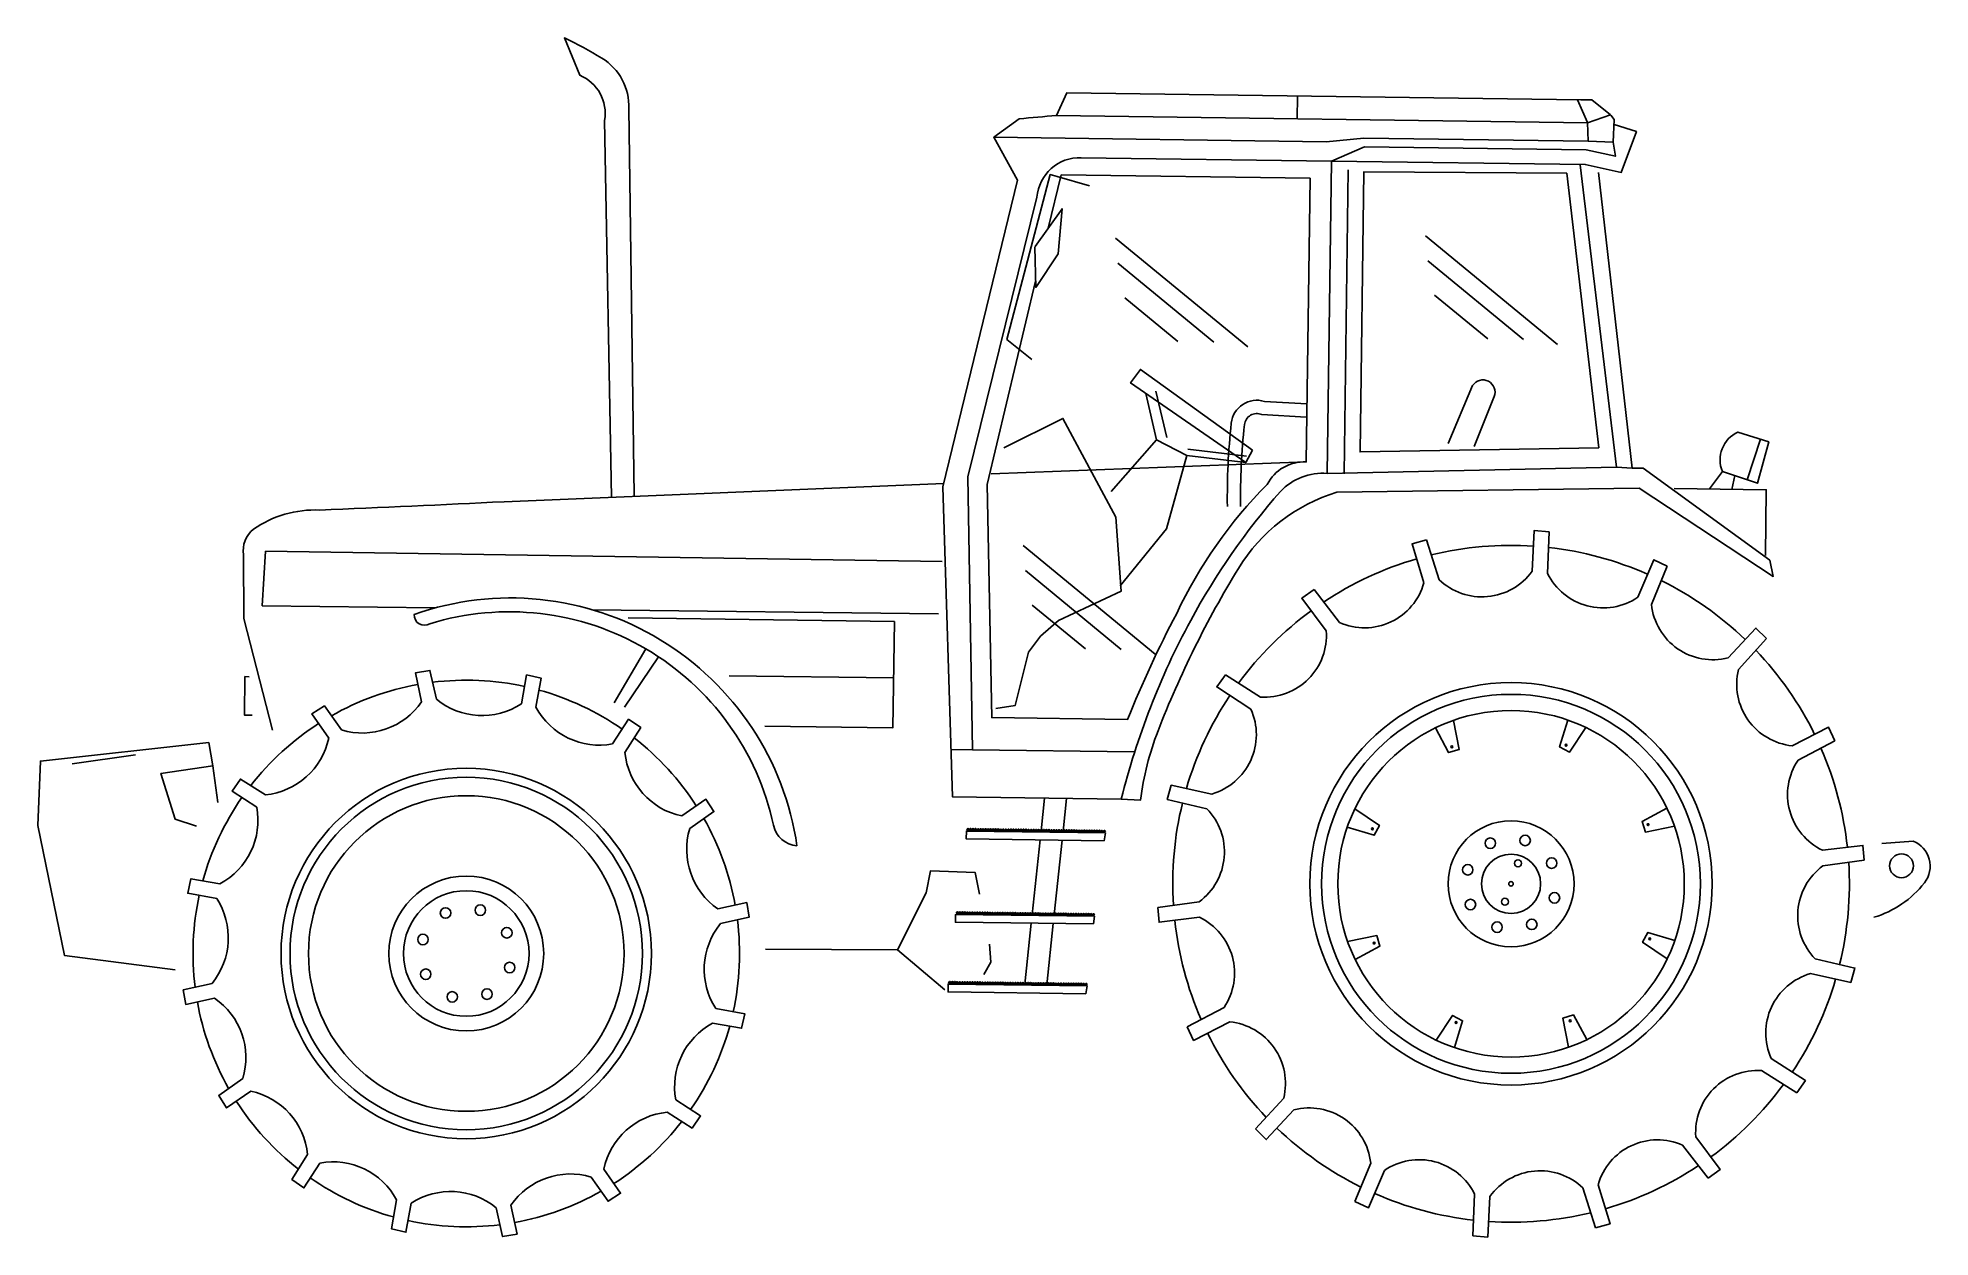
# Model space of a CAD drawing. Extents: x 0 to 4.21, y 0 to 2.66.
import ezdxf

# ---------------------------------------------------------------- set-up
doc = ezdxf.new("R2010")
doc.units = 0
doc.header["$MEASUREMENT"] = 0
doc.layers.get('0').update_dxf_attribs({"linetype": 'CONTINUOUS'})

msp = doc.modelspace()

# ---------------------------------------------------------------- linework, layer by layer
for points in [[(1.3257, 1.6459), (1.3137, 2.5061, 0.274787), (1.2541, 2.6181, 0.023696), (1.1707, 2.6634), (1.2048, 2.5802, -0.352584), (1.26, 2.4799), (1.2754, 1.6422)], [(3.447, 2.4337), (2.9478, 2.4403), (2.864, 2.4326), (2.1252, 2.4425), (2.1817, 2.4833, -0.009623), (2.2647, 2.4905, -0.621106)], [(2.8761, 2.3896), (2.8668, 1.6954, 0.222756), (2.7626, 1.6554, 0.05542), (2.5631, 1.3684, 0.063294), (2.4089, 0.9713), (2.0337, 0.9763), (2.0122, 1.6656), (2.1778, 2.3469), (2.1252, 2.4425)], [(2.8761, 2.3896), (2.32, 2.397, 0.401032), (2.2212, 2.3091), (2.0677, 1.6874), (2.0783, 1.0812), (2.4371, 1.0764)], [(2.8285, 2.3518), (2.8201, 1.7208, 0.294643), (2.7333, 1.6708, 0.086964), (2.532, 1.3838, 0.027038), (2.423, 1.1486), (2.1208, 1.1526), (2.1103, 1.671), (2.2182, 2.1224)], [(3.1931, 1.7549), (3.2378, 1.866, 0.913768), (3.1899, 1.8905), (3.1353, 1.7617)], [(2.8214, 1.8501), (2.727, 1.8554, 0.471182), (2.6534, 1.807, 0.030452), (2.6447, 1.6217, 0.387463)], [(2.8198, 1.8206), (2.7211, 1.8262, 0.504383), (2.6827, 1.8038, 0.030452), (2.6741, 1.6221, 0.030452)], [(3.7164, 1.6608), (3.7453, 1.6992, -0.404797), (3.7799, 1.7872), (3.8484, 1.7652), (3.8235, 1.6736), (3.7453, 1.6992)], [(3.5448, 1.7073), (3.5688, 1.7069), (3.8505, 1.5022), (3.8582, 1.4665), (3.5604, 1.6625), (2.8883, 1.6534, 0.184155), (2.6693, 1.4842, 0.044572), (2.4905, 1.123, 0.061848), (2.4517, 0.9691), (2.4089, 0.9713)], [(2.0141, 1.6727), (1.0368, 1.6324, -0.002415), (0.6266, 1.6138, 0.161836), (0.4792, 1.5714, 0.267286), (0.4573, 1.5145), (0.4578, 1.3728), (0.5215, 1.1245)], [(3.3223, 1.478, -0.455791), (3.1156, 1.4591, -0.502363)], [(3.5572, 1.4201, -0.455791), (3.3565, 1.473, -0.502363)], [(3.0818, 1.4522, -0.455791), (2.894, 1.3637, -0.502363)], [(3.758, 1.2853, -0.455791), (3.5875, 1.4037, -0.502363)], [(2.8646, 1.3456, -0.455791), (2.7185, 1.1982, -0.502363)], [(3.9007, 1.0899, -0.455791), (3.781, 1.2595, -0.502363)], [(0.8533, 1.1877, -0.326055), (0.6748, 1.125, -0.968175)], [(1.075, 1.183, -0.326055), (0.886, 1.1935, -0.968175)], [(1.278, 1.094, -0.326055), (1.1074, 1.1759, -0.968175)], [(2.697, 1.1712, -0.455791), (2.6101, 0.9827, -0.502363)], [(0.6468, 1.1071, -0.326055), (0.5058, 0.9809, -0.968175)], [(1.4315, 0.9339, -0.326055), (1.3052, 1.0749, -0.968175)], [(3.9679, 0.8576, -0.455791), (3.9134, 1.0579, -0.502363)], [(0.4868, 0.9536, -0.326055), (0.4048, 0.783, -0.968175)], [(2.5992, 0.95, -0.455791), (2.5819, 0.7431, -0.502363)], [(1.512, 0.7274, -0.326055), (1.4494, 0.9059, -0.968175)], [(4.0998, 0.8725), (4.1694, 0.8781, -0.50024), (4.1944, 0.7852, -0.154727), (4.0823, 0.7086, 2.744435)], [(3.9516, 0.6162, -0.455791), (3.9689, 0.8231, -0.502363)], [(0.3977, 0.7506, -0.326055), (0.3872, 0.5617, -0.968175)], [(1.5074, 0.5057, -0.326055), (1.5178, 0.6947, -0.968175)], [(2.5829, 0.7086, -0.455791), (2.6374, 0.5083, -0.502363)], [(3.8538, 0.395, -0.455791), (3.9408, 0.5835, -0.502363)], [(0.393, 0.5289, -0.326055), (0.4557, 0.3504, -0.968175)], [(1.4183, 0.3027, -0.326055), (1.5003, 0.4733, -0.968175)], [(2.6501, 0.4763, -0.455791), (2.7699, 0.3067, -0.502363)], [(3.6862, 0.2206, -0.455791), (3.8324, 0.368, -0.502363)], [(0.4736, 0.3224, -0.326055), (0.5998, 0.1814, -0.968175)], [(1.2583, 0.1492, -0.326055), (1.3993, 0.2755, -0.968175)], [(2.7928, 0.2809, -0.455791), (2.9633, 0.1625, -0.502363)], [(3.469, 0.114, -0.455791), (3.6568, 0.2025, -0.502363)], [(2.9937, 0.1461, -0.455791), (3.1944, 0.0932, -0.502363)], [(0.6271, 0.1624, -0.326055), (0.7977, 0.0805, -0.968175)], [(1.0518, 0.0687, -0.326055), (1.2303, 0.1314, -0.968175)], [(3.2285, 0.0882, -0.455791), (3.4352, 0.1071, -0.502363)], [(0.8301, 0.0733, -0.326055), (1.019, 0.0629, -0.968175)]]:
    msp.add_lwpolyline(points, format="xyb")
for points in [[(3.4308, 2.5256), (2.2874, 2.5409), (2.2647, 2.4905), (3.4455, 2.4748), (3.4965, 2.4921), (3.4549, 2.5254), (3.4308, 2.5256)], [(2.8008, 2.534), (2.8001, 2.4834)], [(3.4228, 2.5257), (3.4456, 2.4756), (3.447, 2.4337), (3.5022, 2.4314), (3.5044, 2.4822), (3.4974, 2.4912)], [(3.5043, 2.4706), (3.5541, 2.455), (3.5203, 2.3644), (3.4403, 2.382), (2.8761, 2.3896), (2.9495, 2.4212), (3.4424, 2.4146), (3.5073, 2.4002), (3.5022, 2.4314)], [(2.3382, 2.3348), (2.2661, 2.355), (2.251, 2.3596), (2.1546, 1.9932), (2.2099, 1.9482)], [(2.2464, 2.2403), (2.2748, 2.3592)], [(2.8285, 2.3518), (2.2748, 2.3592)], [(3.4287, 2.3812), (3.51, 1.7093), (2.8668, 1.6954)], [(2.9134, 2.3698), (2.9047, 1.6942)], [(3.4695, 2.3639), (3.5448, 1.7073), (3.51, 1.7093)], [(2.2175, 2.1995), (2.2771, 2.2836), (2.2682, 2.183), (2.2185, 2.1086), (2.2166, 2.1986)], [(2.69, 1.9765), (2.3962, 2.2181)], [(3.3789, 1.9821), (3.0852, 2.2236)], [(2.6144, 1.9872), (2.4011, 2.1626)], [(3.3034, 1.9927), (3.0901, 2.1681)], [(2.5348, 1.9886), (2.4165, 2.0859)], [(3.2238, 1.9941), (3.1054, 2.0914)], [(2.4635, 1.8729), (2.4873, 1.7701)], [(2.486, 1.8781), (2.5098, 1.7753)], [(2.1476, 1.7518), (2.2792, 1.8174), (2.3967, 1.598), (2.4086, 1.4339), (2.2689, 1.3683), (2.2294, 1.3339), (2.2024, 1.2976), (2.1728, 1.1793), (2.1299, 1.1726)], [(2.406, 1.4455), (2.5096, 1.5721), (2.5548, 1.7348), (2.4873, 1.7701), (2.3865, 1.6552)], [(3.8298, 1.7711), (3.8003, 1.6812)], [(2.5548, 1.7348), (2.6856, 1.7193)], [(2.5565, 1.7492), (2.6874, 1.7338)], [(2.8201, 1.7208), (2.1194, 1.6941)], [(3.7726, 1.6903), (3.7663, 1.6598)], [(3.638, 1.6619), (3.8429, 1.6591), (3.841, 1.513)], [(3.3223, 1.478), (3.3271, 1.5684), (3.3603, 1.5656)], [(3.3603, 1.5656), (3.3565, 1.473)], [(2.0107, 1.4998), (0.5064, 1.5221), (0.499, 1.401), (0.8834, 1.3964)], [(2.4844, 1.2933), (2.1907, 1.5349)], [(3.0818, 1.4522), (3.0554, 1.5388), (3.0875, 1.5474)], [(3.0875, 1.5474), (3.1156, 1.4591)], [(2.4088, 1.304), (2.1955, 1.4794)], [(3.5572, 1.4201), (3.5926, 1.5034), (3.6228, 1.4894)], [(3.6228, 1.4894), (3.5875, 1.4037)], [(2.8646, 1.3456), (2.8102, 1.4179), (2.8375, 1.437)], [(2.8375, 1.437), (2.894, 1.3637)], [(1.2327, 1.3923), (2.0026, 1.3831)], [(2.3292, 1.3054), (2.2109, 1.4027)], [(1.9044, 1.3662), (1.3125, 1.3741)], [(1.9044, 1.3662), (1.9012, 1.13), (1.6162, 1.1338)], [(3.758, 1.2853), (3.8198, 1.3515), (3.8434, 1.328)], [(1.3517, 1.3055), (1.2812, 1.1855)], [(3.8434, 1.328), (3.781, 1.2595)], [(1.3801, 1.2877), (1.3045, 1.1754)], [(0.47, 1.2435), (0.4602, 1.2436), (0.4591, 1.158), (0.4764, 1.1578)], [(0.8533, 1.1877), (0.8395, 1.2517), (0.8717, 1.2574), (0.886, 1.1935)], [(1.075, 1.183), (1.0867, 1.2475), (1.1187, 1.2404), (1.1074, 1.1759)], [(1.9027, 1.2406), (1.537, 1.2454)], [(2.697, 1.1712), (2.6211, 1.2206), (2.6402, 1.2478)], [(2.6402, 1.2478), (2.7185, 1.1982)], [(0.6468, 1.1071), (0.6095, 1.161), (0.6371, 1.1786), (0.6748, 1.125)], [(1.278, 1.094), (1.3135, 1.149), (1.3404, 1.1302), (1.3052, 1.0749)], [(3.1071, 1.1295), (3.1366, 1.0746), (3.1604, 1.0818), (3.1475, 1.1464)], [(3.4014, 1.1471), (3.3834, 1.0873), (3.4053, 1.0756), (3.4419, 1.1304)], [(0.3805, 1.0972), (0.0057, 1.056), (0, 0.9125), (0.0589, 0.6241), (0.3055, 0.5916)], [(0.3805, 1.0972), (0.3889, 1.0454), (0.4001, 0.964)], [(3.9007, 1.0899), (3.9814, 1.131), (3.9955, 1.1009)], [(3.9955, 1.1009), (3.9134, 1.0579)], [(0.2171, 1.0701), (0.0761, 1.05)], [(2.0783, 1.0812), (2.0304, 1.0818)], [(0.3889, 1.0454), (0.2738, 1.0286), (0.305, 0.9267), (0.353, 0.9111)], [(0.4868, 0.9536), (0.4317, 0.9891), (0.4505, 1.016), (0.5058, 0.9809)], [(1.4315, 0.9339), (1.4854, 0.9712), (1.503, 0.9436), (1.4494, 0.9059)], [(2.2384, 0.9736), (2.2306, 0.9005)], [(2.2873, 0.9729), (2.2795, 0.8998)], [(2.5992, 0.95), (2.511, 0.9704), (2.5196, 1.0025)], [(2.5196, 1.0025), (2.6101, 0.9827)], [(2.9114, 0.9091), (2.9712, 0.8911), (2.9829, 0.913), (2.9281, 0.9496)], [(3.6219, 0.9514), (3.5669, 0.9219), (3.5741, 0.8981), (3.6387, 0.911)], [(2.0653, 0.9027), (2.0675, 0.9059), (2.0686, 0.9059), (2.0703, 0.9026)], [(2.3728, 0.8986), (2.0653, 0.9027)], [(2.0709, 0.9026), (2.0731, 0.9058), (2.0742, 0.9058), (2.0759, 0.9025)], [(2.0765, 0.9025), (2.0787, 0.9058), (2.0798, 0.9057), (2.0815, 0.9025)], [(2.0821, 0.9024), (2.0843, 0.9057), (2.0854, 0.9057), (2.0871, 0.9024)], [(2.0877, 0.9024), (2.0899, 0.9056), (2.091, 0.9056), (2.0927, 0.9023)], [(2.0933, 0.9023), (2.0955, 0.9055), (2.0966, 0.9055), (2.0983, 0.9022)], [(2.0989, 0.9022), (2.1011, 0.9055), (2.1022, 0.9054), (2.1039, 0.9022)], [(2.1045, 0.9022), (2.1067, 0.9054), (2.1078, 0.9054), (2.1095, 0.9021)], [(2.1101, 0.9021), (2.1123, 0.9053), (2.1134, 0.9053), (2.1151, 0.902)], [(2.1157, 0.902), (2.1179, 0.9052), (2.119, 0.9052), (2.1207, 0.9019)], [(2.1213, 0.9019), (2.1235, 0.9052), (2.1246, 0.9051), (2.1263, 0.9019)], [(2.1269, 0.9019), (2.1291, 0.9051), (2.1302, 0.9051), (2.1319, 0.9018)], [(2.1325, 0.9018), (2.1347, 0.905), (2.1358, 0.905), (2.1375, 0.9017)], [(2.1381, 0.9017), (2.1403, 0.9049), (2.1414, 0.9049), (2.1431, 0.9016)], [(2.1437, 0.9016), (2.1459, 0.9049), (2.147, 0.9049), (2.1487, 0.9016)], [(2.1496, 0.9016), (2.1518, 0.9048), (2.1528, 0.9048), (2.1545, 0.9015)], [(2.1552, 0.9015), (2.1574, 0.9047), (2.1584, 0.9047), (2.1601, 0.9014)], [(2.1608, 0.9014), (2.163, 0.9046), (2.164, 0.9046), (2.1657, 0.9013)], [(2.1664, 0.9013), (2.1686, 0.9046), (2.1696, 0.9045), (2.1713, 0.9013)], [(2.172, 0.9013), (2.1742, 0.9045), (2.1752, 0.9045), (2.1769, 0.9012)], [(2.1776, 0.9012), (2.1798, 0.9044), (2.1808, 0.9044), (2.1825, 0.9011)], [(2.1832, 0.9011), (2.1854, 0.9043), (2.1864, 0.9043), (2.1881, 0.901)], [(2.1888, 0.901), (2.191, 0.9043), (2.192, 0.9043), (2.1937, 0.901)], [(2.1944, 0.901), (2.1966, 0.9042), (2.1976, 0.9042), (2.1993, 0.9009)], [(2.2, 0.9009), (2.2022, 0.9041), (2.2032, 0.9041), (2.2049, 0.9008)], [(2.2056, 0.9008), (2.2078, 0.904), (2.2088, 0.904), (2.2105, 0.9007)], [(2.2112, 0.9007), (2.2134, 0.904), (2.2144, 0.904), (2.2161, 0.9007)], [(2.2168, 0.9007), (2.219, 0.9039), (2.22, 0.9039), (2.2217, 0.9006)], [(2.2224, 0.9006), (2.2246, 0.9038), (2.2256, 0.9038), (2.2273, 0.9005)], [(2.228, 0.9005), (2.2302, 0.9037), (2.2312, 0.9037), (2.2329, 0.9004)], [(2.234, 0.9004), (2.2362, 0.9037), (2.2373, 0.9036), (2.2389, 0.9004)], [(2.2396, 0.9004), (2.2418, 0.9036), (2.2429, 0.9036), (2.2445, 0.9003)], [(2.2452, 0.9003), (2.2474, 0.9035), (2.2485, 0.9035), (2.2501, 0.9002)], [(2.2508, 0.9002), (2.253, 0.9034), (2.2541, 0.9034), (2.2557, 0.9001)], [(2.2564, 0.9001), (2.2586, 0.9034), (2.2597, 0.9033), (2.2613, 0.9001)], [(2.262, 0.9001), (2.2642, 0.9033), (2.2653, 0.9033), (2.2669, 0.9)], [(2.2676, 0.9), (2.2698, 0.9032), (2.2709, 0.9032), (2.2725, 0.8999)], [(2.2732, 0.8999), (2.2754, 0.9031), (2.2765, 0.9031), (2.2781, 0.8998)], [(2.2788, 0.8998), (2.281, 0.9031), (2.2821, 0.9031), (2.2837, 0.8998)], [(2.2844, 0.8998), (2.2866, 0.903), (2.2877, 0.903), (2.2893, 0.8997)], [(2.29, 0.8997), (2.2922, 0.9029), (2.2933, 0.9029), (2.2949, 0.8996)], [(2.2956, 0.8996), (2.2978, 0.9028), (2.2989, 0.9028), (2.3005, 0.8995)], [(2.3012, 0.8995), (2.3034, 0.9028), (2.3045, 0.9028), (2.3061, 0.8995)], [(2.3068, 0.8995), (2.309, 0.9027), (2.3101, 0.9027), (2.3117, 0.8994)], [(2.3124, 0.8994), (2.3146, 0.9026), (2.3157, 0.9026), (2.3173, 0.8993)], [(2.3183, 0.8993), (2.3205, 0.9025), (2.3215, 0.9025), (2.3232, 0.8992)], [(2.3239, 0.8992), (2.3261, 0.9025), (2.3271, 0.9024), (2.3288, 0.8992)], [(2.3295, 0.8992), (2.3317, 0.9024), (2.3327, 0.9024), (2.3344, 0.8991)], [(2.3351, 0.8991), (2.3373, 0.9023), (2.3383, 0.9023), (2.34, 0.899)], [(2.3407, 0.899), (2.3429, 0.9022), (2.3439, 0.9022), (2.3456, 0.8989)], [(2.3463, 0.8989), (2.3485, 0.9022), (2.3495, 0.9022), (2.3512, 0.8989)], [(2.3519, 0.8989), (2.3541, 0.9021), (2.3551, 0.9021), (2.3568, 0.8988)], [(2.3575, 0.8988), (2.3597, 0.902), (2.3607, 0.902), (2.3624, 0.8987)], [(2.3631, 0.8987), (2.3653, 0.9019), (2.3663, 0.9019), (2.368, 0.8986)], [(2.3687, 0.8986), (2.3709, 0.9019), (2.3719, 0.9019), (2.3736, 0.8986)], [(2.2285, 0.8808), (2.2108, 0.7152)], [(2.2774, 0.8802), (2.2597, 0.7146)], [(3.9679, 0.8576), (4.0578, 0.8685), (4.0607, 0.8354)], [(1.618, 0.6378), (1.9112, 0.6361), (1.9748, 0.763), (1.985, 0.812), (2.0839, 0.8084), (2.0933, 0.7602)], [(4.0607, 0.8354), (3.9689, 0.8231)], [(0.3977, 0.7506), (0.3332, 0.7623), (0.3403, 0.7943), (0.4048, 0.783)], [(1.512, 0.7274), (1.5761, 0.7412), (1.5818, 0.709), (1.5178, 0.6947)], [(2.0414, 0.7175), (2.0436, 0.7207), (2.0447, 0.7207), (2.0463, 0.7174)], [(2.3489, 0.7134), (2.0414, 0.7175)], [(2.047, 0.7174), (2.0492, 0.7207), (2.0503, 0.7206), (2.0519, 0.7173)], [(2.0526, 0.7173), (2.0548, 0.7206), (2.0559, 0.7206), (2.0575, 0.7173)], [(2.0582, 0.7173), (2.0604, 0.7205), (2.0615, 0.7205), (2.0631, 0.7172)], [(2.0638, 0.7172), (2.066, 0.7204), (2.0671, 0.7204), (2.0687, 0.7171)], [(2.0694, 0.7171), (2.0716, 0.7204), (2.0727, 0.7203), (2.0743, 0.717)], [(2.075, 0.717), (2.0772, 0.7203), (2.0783, 0.7203), (2.0799, 0.717)], [(2.0806, 0.717), (2.0828, 0.7202), (2.0839, 0.7202), (2.0855, 0.7169)], [(2.0862, 0.7169), (2.0884, 0.7201), (2.0895, 0.7201), (2.0911, 0.7168)], [(2.0918, 0.7168), (2.094, 0.7201), (2.0951, 0.72), (2.0967, 0.7168)], [(2.0974, 0.7167), (2.0996, 0.72), (2.1007, 0.72), (2.1023, 0.7167)], [(2.103, 0.7167), (2.1052, 0.7199), (2.1063, 0.7199), (2.1079, 0.7166)], [(2.1086, 0.7166), (2.1108, 0.7198), (2.1119, 0.7198), (2.1135, 0.7165)], [(2.1142, 0.7165), (2.1164, 0.7198), (2.1175, 0.7197), (2.1191, 0.7165)], [(2.1198, 0.7164), (2.122, 0.7197), (2.1231, 0.7197), (2.1247, 0.7164)], [(2.1257, 0.7164), (2.1279, 0.7196), (2.1289, 0.7196), (2.1306, 0.7163)], [(2.1313, 0.7163), (2.1334, 0.7195), (2.1345, 0.7195), (2.1362, 0.7162)], [(2.1368, 0.7162), (2.139, 0.7195), (2.1401, 0.7194), (2.1418, 0.7161)], [(2.1424, 0.7161), (2.1446, 0.7194), (2.1457, 0.7194), (2.1474, 0.7161)], [(2.148, 0.7161), (2.1502, 0.7193), (2.1513, 0.7193), (2.153, 0.716)], [(2.1536, 0.716), (2.1558, 0.7192), (2.1569, 0.7192), (2.1586, 0.7159)], [(2.1592, 0.7159), (2.1614, 0.7192), (2.1625, 0.7191), (2.1642, 0.7159)], [(2.1648, 0.7158), (2.167, 0.7191), (2.1681, 0.7191), (2.1698, 0.7158)], [(2.1704, 0.7158), (2.1726, 0.719), (2.1737, 0.719), (2.1754, 0.7157)], [(2.176, 0.7157), (2.1782, 0.7189), (2.1793, 0.7189), (2.181, 0.7156)], [(2.1816, 0.7156), (2.1838, 0.7189), (2.1849, 0.7188), (2.1866, 0.7156)], [(2.1872, 0.7155), (2.1894, 0.7188), (2.1905, 0.7188), (2.1922, 0.7155)], [(2.1928, 0.7155), (2.195, 0.7187), (2.1961, 0.7187), (2.1978, 0.7154)], [(2.1984, 0.7154), (2.2006, 0.7186), (2.2017, 0.7186), (2.2034, 0.7153)], [(2.204, 0.7153), (2.2062, 0.7186), (2.2073, 0.7185), (2.209, 0.7153)], [(2.2101, 0.7152), (2.2123, 0.7185), (2.2134, 0.7185), (2.215, 0.7152)], [(2.2157, 0.7152), (2.2179, 0.7184), (2.219, 0.7184), (2.2206, 0.7151)], [(2.2213, 0.7151), (2.2235, 0.7183), (2.2246, 0.7183), (2.2262, 0.715)], [(2.2269, 0.715), (2.2291, 0.7183), (2.2302, 0.7182), (2.2318, 0.7149)], [(2.2325, 0.7149), (2.2347, 0.7182), (2.2358, 0.7182), (2.2374, 0.7149)], [(2.2381, 0.7149), (2.2403, 0.7181), (2.2414, 0.7181), (2.243, 0.7148)], [(2.2437, 0.7148), (2.2459, 0.718), (2.247, 0.718), (2.2486, 0.7147)], [(2.2493, 0.7147), (2.2515, 0.718), (2.2526, 0.7179), (2.2542, 0.7147)], [(2.2549, 0.7146), (2.2571, 0.7179), (2.2581, 0.7179), (2.2598, 0.7146)], [(2.2605, 0.7146), (2.2627, 0.7178), (2.2637, 0.7178), (2.2654, 0.7145)], [(2.2661, 0.7145), (2.2683, 0.7177), (2.2693, 0.7177), (2.271, 0.7144)], [(2.2717, 0.7144), (2.2739, 0.7177), (2.2749, 0.7176), (2.2766, 0.7144)], [(2.2773, 0.7143), (2.2795, 0.7176), (2.2805, 0.7176), (2.2822, 0.7143)], [(2.2829, 0.7143), (2.2851, 0.7175), (2.2861, 0.7175), (2.2878, 0.7142)], [(2.2885, 0.7142), (2.2907, 0.7174), (2.2917, 0.7174), (2.2934, 0.7141)], [(2.2943, 0.7141), (2.2965, 0.7174), (2.2976, 0.7173), (2.2993, 0.7141)], [(2.2999, 0.714), (2.3021, 0.7173), (2.3032, 0.7173), (2.3049, 0.714)], [(2.3055, 0.714), (2.3077, 0.7172), (2.3088, 0.7172), (2.3104, 0.7139)], [(2.3111, 0.7139), (2.3133, 0.7171), (2.3144, 0.7171), (2.316, 0.7138)], [(2.3167, 0.7138), (2.3189, 0.7171), (2.32, 0.717), (2.3216, 0.7138)], [(2.3223, 0.7137), (2.3245, 0.717), (2.3256, 0.717), (2.3272, 0.7137)], [(2.3279, 0.7137), (2.3301, 0.7169), (2.3312, 0.7169), (2.3328, 0.7136)], [(2.3335, 0.7136), (2.3357, 0.7168), (2.3368, 0.7168), (2.3384, 0.7135)], [(2.3391, 0.7135), (2.3413, 0.7168), (2.3424, 0.7167), (2.344, 0.7135)], [(2.3447, 0.7134), (2.3469, 0.7167), (2.348, 0.7167), (2.3496, 0.7134)], [(2.4901, 0.7308), (2.5819, 0.7431)], [(2.5829, 0.7086), (2.493, 0.6977), (2.4901, 0.7308)], [(2.2087, 0.6956), (2.1942, 0.5603)], [(2.2576, 0.6949), (2.243, 0.5583)], [(3.6394, 0.6571), (3.5797, 0.6751), (3.5679, 0.6532), (3.6227, 0.6166)], [(2.0165, 0.5478), (1.9112, 0.6361)], [(2.1155, 0.6486), (2.1187, 0.6093), (2.1033, 0.5818)], [(2.929, 0.6148), (2.9839, 0.6443), (2.9767, 0.6681), (2.9121, 0.6552)], [(3.9516, 0.6162), (4.0398, 0.5958), (4.0312, 0.5637)], [(0.393, 0.5289), (0.329, 0.5151), (0.3233, 0.5474), (0.3872, 0.5617)], [(2.0249, 0.5625), (2.0271, 0.5658), (2.0281, 0.5658), (2.0298, 0.5625)], [(2.3324, 0.5584), (2.0249, 0.5625)], [(2.0305, 0.5625), (2.0327, 0.5657), (2.0337, 0.5657), (2.0354, 0.5624)], [(2.0361, 0.5624), (2.0383, 0.5656), (2.0393, 0.5656), (2.041, 0.5623)], [(2.0417, 0.5623), (2.0439, 0.5656), (2.0449, 0.5655), (2.0466, 0.5623)], [(2.0473, 0.5622), (2.0495, 0.5655), (2.0505, 0.5655), (2.0522, 0.5622)], [(2.0529, 0.5622), (2.0551, 0.5654), (2.0561, 0.5654), (2.0578, 0.5621)], [(2.0585, 0.5621), (2.0607, 0.5653), (2.0617, 0.5653), (2.0634, 0.562)], [(2.0641, 0.562), (2.0663, 0.5653), (2.0673, 0.5652), (2.069, 0.562)], [(2.0697, 0.5619), (2.0719, 0.5652), (2.0729, 0.5652), (2.0746, 0.5619)], [(2.0753, 0.5619), (2.0775, 0.5651), (2.0785, 0.5651), (2.0802, 0.5618)], [(2.0809, 0.5618), (2.0831, 0.565), (2.0841, 0.565), (2.0858, 0.5617)], [(2.0865, 0.5617), (2.0887, 0.565), (2.0897, 0.5649), (2.0914, 0.5617)], [(2.0921, 0.5616), (2.0943, 0.5649), (2.0953, 0.5649), (2.097, 0.5616)], [(2.0977, 0.5616), (2.0999, 0.5648), (2.1009, 0.5648), (2.1026, 0.5615)], [(2.1033, 0.5615), (2.1055, 0.5647), (2.1065, 0.5647), (2.1082, 0.5614)], [(2.1091, 0.5614), (2.1113, 0.5647), (2.1124, 0.5646), (2.114, 0.5614)], [(2.1147, 0.5613), (2.1169, 0.5646), (2.118, 0.5646), (2.1196, 0.5613)], [(2.1203, 0.5613), (2.1225, 0.5645), (2.1236, 0.5645), (2.1252, 0.5612)], [(2.1259, 0.5612), (2.1281, 0.5644), (2.1292, 0.5644), (2.1308, 0.5611)], [(2.1315, 0.5611), (2.1337, 0.5644), (2.1348, 0.5643), (2.1364, 0.5611)], [(2.1371, 0.561), (2.1393, 0.5643), (2.1404, 0.5643), (2.142, 0.561)], [(2.1427, 0.561), (2.1449, 0.5642), (2.146, 0.5642), (2.1476, 0.5609)], [(2.1483, 0.5609), (2.1505, 0.5641), (2.1516, 0.5641), (2.1532, 0.5608)], [(2.1539, 0.5608), (2.1561, 0.5641), (2.1572, 0.564), (2.1588, 0.5608)], [(2.1595, 0.5607), (2.1617, 0.564), (2.1628, 0.564), (2.1644, 0.5607)], [(2.1651, 0.5607), (2.1673, 0.5639), (2.1684, 0.5639), (2.17, 0.5606)], [(2.1707, 0.5606), (2.1729, 0.5638), (2.174, 0.5638), (2.1756, 0.5605)], [(2.1763, 0.5605), (2.1785, 0.5638), (2.1796, 0.5637), (2.1812, 0.5605)], [(2.1819, 0.5604), (2.1841, 0.5637), (2.1852, 0.5637), (2.1868, 0.5604)], [(2.1875, 0.5604), (2.1897, 0.5636), (2.1908, 0.5636), (2.1924, 0.5603)], [(2.1936, 0.5603), (2.1958, 0.5635), (2.1968, 0.5635), (2.1985, 0.5602)], [(2.1992, 0.5602), (2.2014, 0.5635), (2.2024, 0.5634), (2.2041, 0.5602)], [(2.2048, 0.5601), (2.207, 0.5634), (2.208, 0.5634), (2.2097, 0.5601)], [(2.2104, 0.5601), (2.2126, 0.5633), (2.2136, 0.5633), (2.2153, 0.56)], [(2.216, 0.56), (2.2182, 0.5632), (2.2192, 0.5632), (2.2209, 0.5599)], [(2.2216, 0.5599), (2.2238, 0.5632), (2.2248, 0.5631), (2.2265, 0.5599)], [(2.2272, 0.5598), (2.2294, 0.5631), (2.2304, 0.5631), (2.2321, 0.5598)], [(2.2328, 0.5598), (2.235, 0.563), (2.236, 0.563), (2.2377, 0.5597)], [(2.2384, 0.5597), (2.2406, 0.5629), (2.2416, 0.5629), (2.2433, 0.5596)], [(2.244, 0.5596), (2.2462, 0.5629), (2.2472, 0.5628), (2.2489, 0.5596)], [(2.2496, 0.5595), (2.2517, 0.5628), (2.2528, 0.5628), (2.2545, 0.5595)], [(2.2551, 0.5595), (2.2573, 0.5627), (2.2584, 0.5627), (2.2601, 0.5594)], [(2.2607, 0.5594), (2.2629, 0.5626), (2.264, 0.5626), (2.2657, 0.5593)], [(2.2663, 0.5593), (2.2685, 0.5626), (2.2696, 0.5625), (2.2713, 0.5593)], [(2.2719, 0.5592), (2.2741, 0.5625), (2.2752, 0.5625), (2.2769, 0.5592)], [(2.2778, 0.5592), (2.28, 0.5624), (2.2811, 0.5624), (2.2827, 0.5591)], [(2.2834, 0.5591), (2.2856, 0.5623), (2.2867, 0.5623), (2.2883, 0.559)], [(2.289, 0.559), (2.2912, 0.5623), (2.2923, 0.5622), (2.2939, 0.559)], [(2.2946, 0.5589), (2.2968, 0.5622), (2.2979, 0.5622), (2.2995, 0.5589)], [(2.3002, 0.5589), (2.3024, 0.5621), (2.3035, 0.5621), (2.3051, 0.5588)], [(2.3058, 0.5588), (2.308, 0.562), (2.3091, 0.562), (2.3107, 0.5587)], [(2.3114, 0.5587), (2.3136, 0.562), (2.3147, 0.5619), (2.3163, 0.5587)], [(2.317, 0.5586), (2.3192, 0.5619), (2.3203, 0.5619), (2.3219, 0.5586)], [(2.3226, 0.5586), (2.3248, 0.5618), (2.3259, 0.5618), (2.3275, 0.5585)], [(2.3282, 0.5585), (2.3304, 0.5617), (2.3315, 0.5617), (2.3331, 0.5584)], [(4.0312, 0.5637), (3.9408, 0.5835)], [(1.5074, 0.5057), (1.5719, 0.494), (1.5648, 0.462), (1.5003, 0.4733)], [(2.5554, 0.4653), (2.6374, 0.5083)], [(2.6501, 0.4763), (2.5694, 0.4352), (2.5554, 0.4653)], [(3.1494, 0.4191), (3.1675, 0.4789), (3.1455, 0.4906), (3.109, 0.4358)], [(3.4437, 0.4367), (3.4142, 0.4916), (3.3904, 0.4844), (3.4033, 0.4198)], [(3.8538, 0.395), (3.9297, 0.3456), (3.9106, 0.3184)], [(0.4736, 0.3224), (0.4197, 0.2851), (0.4021, 0.3127), (0.4557, 0.3504)], [(3.9106, 0.3184), (3.8324, 0.368)], [(1.4183, 0.3027), (1.4734, 0.2672), (1.4546, 0.2403), (1.3993, 0.2755)], [(2.7075, 0.2382), (2.7699, 0.3067)], [(2.7928, 0.2809), (2.731, 0.2147), (2.7075, 0.2382)], [(3.6862, 0.2206), (3.7406, 0.1483), (3.7134, 0.1292)], [(0.6271, 0.1624), (0.5916, 0.1073), (0.5647, 0.1261), (0.5998, 0.1814)], [(3.7134, 0.1292), (3.6568, 0.2025)], [(1.2583, 0.1492), (1.2956, 0.0953), (1.268, 0.0777), (1.2303, 0.1314)], [(2.9281, 0.0769), (2.9633, 0.1625)], [(2.9937, 0.1461), (2.9582, 0.0628), (2.9281, 0.0769)], [(3.1906, 0.0006), (3.1944, 0.0932)], [(3.2285, 0.0882), (3.2237, -0.0022), (3.1906, 0.0006)], [(3.4633, 0.0188), (3.4352, 0.1071)], [(3.469, 0.114), (3.4954, 0.0274), (3.4633, 0.0188)], [(0.8301, 0.0733), (0.8184, 0.0088), (0.7864, 0.0159), (0.7977, 0.0805)], [(1.0518, 0.0687), (1.0656, 0.0046), (1.0333, -0.0011), (1.019, 0.0629)]]:
    msp.add_lwpolyline(points)
for points in [[(3.3991, 2.3628), (3.4703, 1.7525), (2.9399, 1.7429), (2.9482, 2.3659)], [(2.7002, 1.7469), (2.4513, 1.9264), (2.4296, 1.8963), (2.6856, 1.7193)], [(2.3707, 0.8789), (2.0642, 0.883), (2.0644, 0.9004), (2.3734, 0.8962)], [(2.3467, 0.6938), (2.0402, 0.6978), (2.0405, 0.7152), (2.3495, 0.7111)], [(2.3302, 0.5388), (2.0237, 0.5429), (2.0239, 0.5602), (2.333, 0.5561)]]:
    msp.add_lwpolyline(points, close=True)
msp.add_lwpolyline([(1.6878, 0.8672, 0.472506), (0.8367, 1.3819, 0.606185), (0.8713, 1.3611, -0.440022), (1.6356, 0.9131, 0.330014), (1.6878, 0.8672)], format="xyb", close=True)
for centre, radius in [((3.2754, 0.7831), 0.4472), ((3.2754, 0.7831), 0.4211), ((3.2754, 0.7831), 0.3852), ((3.1439, 1.0876), 0.00208), ((3.3977, 1.0914), 0.00208), ((0.9525, 0.6282), 0.4117), ((0.9525, 0.6282), 0.3918), ((0.9525, 0.6282), 0.3508), ((2.9671, 0.9054), 0.00208), ((3.2754, 0.7831), 0.14), ((3.2293, 0.8733), 0.0117), ((3.3066, 0.8795), 0.0117), ((3.5799, 0.9147), 0.00208), ((3.2754, 0.7831), 0.0658), ((4.1435, 0.8231), 0.0264), ((0.9525, 0.6282), 0.1722), ((3.1791, 0.8143), 0.0117), ((3.2908, 0.8287), 0.00787), ((3.3656, 0.8292), 0.0117), ((0.9525, 0.6282), 0.1396), ((3.2754, 0.7831), 0.00506), ((3.3718, 0.7519), 0.0117), ((0.9064, 0.7183), 0.0117), ((0.9837, 0.7245), 0.0117), ((3.1852, 0.737), 0.0117), ((3.2618, 0.7433), 0.00787), ((1.0427, 0.6743), 0.0117), ((3.2443, 0.6867), 0.0117), ((3.3215, 0.6929), 0.0117), ((0.8562, 0.6593), 0.0117), ((2.9709, 0.6515), 0.00208), ((3.5837, 0.6608), 0.00208), ((0.8624, 0.5821), 0.0117), ((1.0489, 0.597), 0.0117), ((0.9986, 0.538), 0.0117), ((0.9214, 0.5318), 0.0117), ((3.1531, 0.4748), 0.00208), ((3.407, 0.4786), 0.00208)]:
    msp.add_circle(centre, radius)
for centre, radius, start, end in [((3.2754, 0.7831), 0.7522, 86.1991, 103.6332), ((3.2754, 0.7831), 0.7522, 66.1991, 83.6332), ((3.2754, 0.7831), 0.7522, 106.1991, 123.6332), ((3.2754, 0.7831), 0.7522, 46.1991, 63.6332), ((3.2754, 0.7831), 0.7522, 126.1991, 143.6332), ((3.2754, 0.7831), 0.7522, 26.1991, 43.6332), ((0.9525, 0.6282), 0.6075, 100.1946, 119.5827), ((0.9525, 0.6282), 0.6075, 77.6946, 97.0827), ((0.9525, 0.6282), 0.6075, 55.1946, 74.5827), ((3.2754, 0.7831), 0.7522, 146.1991, 163.6332), ((0.9525, 0.6282), 0.6075, 122.6946, 142.0827), ((0.9525, 0.6282), 0.6075, 32.6946, 52.0827), ((3.2754, 0.7831), 0.7522, 6.1991, 23.6332), ((0.9525, 0.6282), 0.6075, 145.1946, 164.5827), ((0.9525, 0.6282), 0.6075, 10.1946, 29.5827), ((3.2754, 0.7831), 0.7522, 166.1991, 183.6332), ((3.2754, 0.7831), 0.7522, 346.1991, 3.6332), ((0.9525, 0.6282), 0.6075, 167.6946, 187.0827), ((0.9525, 0.6282), 0.6075, 347.6946, 7.0827), ((3.2754, 0.7831), 0.7522, 186.1991, 203.6332), ((3.2754, 0.7831), 0.7522, 326.1991, 343.6332), ((0.9525, 0.6282), 0.6075, 190.1946, 209.5827), ((0.9525, 0.6282), 0.6075, 325.1946, 344.5827), ((3.2754, 0.7831), 0.7522, 206.1991, 223.6332), ((3.2754, 0.7831), 0.7522, 306.1991, 323.6332), ((0.9525, 0.6282), 0.6075, 212.6946, 232.0827), ((0.9525, 0.6282), 0.6075, 302.6946, 322.0827), ((3.2754, 0.7831), 0.7522, 226.1991, 243.6332), ((0.9525, 0.6282), 0.6075, 235.1946, 254.5827), ((3.2754, 0.7831), 0.7522, 286.1991, 303.6332), ((0.9525, 0.6282), 0.6075, 280.1946, 299.5827), ((3.2754, 0.7831), 0.7522, 246.1991, 263.6332), ((3.2754, 0.7831), 0.7522, 266.1991, 283.6332), ((0.9525, 0.6282), 0.6075, 257.6946, 277.0827)]:
    msp.add_arc(centre, radius, start, end)

doc.saveas('drawing.dxf')
